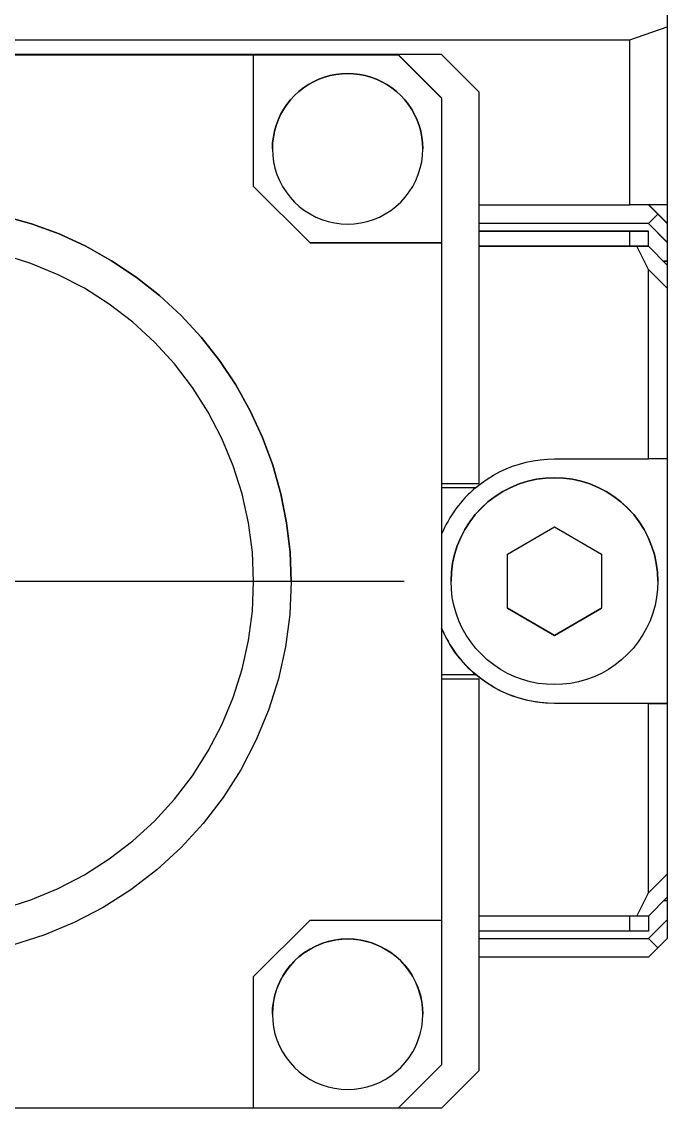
# Model space of a CAD drawing. Extents: x 0 to 701, y -8 to 617.
# Drawn here: x 316.73 to 333.89, y 281.85 to 310.73 of the extents above; entities that cross this region are included whole.
import ezdxf

# ---------------------------------------------------------------- set-up
doc = ezdxf.new("R2010")
doc.units = 0
doc.header["$LTSCALE"] = 0.5
doc.linetypes.add('CENTER', pattern=[50.8, 31.75, -6.35, 6.35, -6.35])
doc.layers.add('MSM_CENTER', color=1, linetype='CENTER')
doc.layers.add('MSM_CONTINUOUS', color=7, linetype='CONTINUOUS')

msp = doc.modelspace()

# ---------------------------------------------------------------- linework, layer by layer
at = {"layer": 'MSM_CENTER'}
msp.add_line((326.893841, 295.84726), (300.893841, 295.84726), dxfattribs=at)
at = {"layer": 'MSM_CONTINUOUS'}
for p, q in [((333.893841, 334.874067), (333.893841, 286.364014)), ((332.893841, 310.244521), (333.893841, 310.588985)), ((294.893841, 310.244521), (332.893841, 310.244521)), ((332.893841, 305.863945), (332.893841, 310.244521)), ((305.493841, 309.858817), (322.293841, 309.858817)), ((322.293841, 309.858817), (322.793841, 309.858749)), ((322.793841, 309.858749), (322.793841, 309.856287)), ((301.048609, 309.855877), (326.739074, 309.855876)), ((326.739074, 309.854919), (301.048609, 309.854919)), ((326.739074, 309.849858), (301.048609, 309.849858)), ((304.893841, 309.848832), (322.893841, 309.848832)), ((327.893841, 309.856287), (322.793841, 309.856287)), ((322.893841, 306.348832), (322.893841, 309.849106)), ((322.893841, 309.849106), (326.739074, 309.849106)), ((326.739074, 309.855876), (326.739074, 309.854926)), ((326.739074, 309.855876), (327.893841, 308.701109)), ((327.893841, 309.855876), (326.739074, 309.855876)), ((326.739074, 309.854919), (326.739074, 309.849865)), ((327.893841, 308.700152), (326.739074, 309.854919)), ((326.739074, 309.849858), (326.739074, 309.849106)), ((327.893841, 308.695091), (326.739074, 309.849858)), ((326.739074, 309.849106), (327.893841, 308.694338)), ((327.893841, 309.855876), (327.893841, 309.856287)), ((327.893841, 309.856287), (328.893841, 308.856287)), ((328.893841, 308.855876), (327.893841, 309.855876)), ((324.775807, 309.251219), (324.926951, 309.293846)), ((324.926951, 309.293641), (324.775807, 309.251014)), ((324.926951, 309.293846), (325.080972, 309.324483)), ((325.080972, 309.324277), (324.926951, 309.293641)), ((325.080972, 309.324483), (325.236923, 309.342941)), ((325.236923, 309.342735), (325.080972, 309.324277)), ((325.236923, 309.342941), (325.393841, 309.349106)), ((325.393841, 309.348901), (325.236923, 309.342735)), ((325.393841, 309.349106), (325.550759, 309.342941)), ((325.550759, 309.342735), (325.393841, 309.348901)), ((325.550759, 309.342941), (325.70671, 309.324483)), ((325.70671, 309.324277), (325.550759, 309.342735)), ((325.70671, 309.324483), (325.860732, 309.293846)), ((325.860732, 309.293641), (325.70671, 309.324277)), ((325.860732, 309.293846), (326.011875, 309.251219)), ((326.011875, 309.251014), (325.860732, 309.293641)), ((324.218271, 308.96714), (324.348844, 309.054386)), ((324.348844, 309.054181), (324.218271, 308.966935)), ((324.348844, 309.054386), (324.48586, 309.131119)), ((324.48586, 309.130914), (324.348844, 309.054181)), ((324.48586, 309.131119), (324.628474, 309.196865)), ((324.628474, 309.19666), (324.48586, 309.130914)), ((324.628474, 309.196865), (324.775807, 309.251219)), ((324.775807, 309.251014), (324.628474, 309.19666)), ((326.011875, 309.251219), (326.159208, 309.196865)), ((326.159208, 309.19666), (326.011875, 309.251014)), ((326.159208, 309.196865), (326.301822, 309.131119)), ((326.301822, 309.130914), (326.159208, 309.19666)), ((326.301822, 309.131119), (326.438838, 309.054386)), ((326.438838, 309.054181), (326.301822, 309.130914)), ((326.438838, 309.054386), (326.569412, 308.96714)), ((326.569412, 308.966935), (326.438838, 309.054181)), ((323.873029, 308.648002), (323.979628, 308.763319)), ((323.979628, 308.763114), (323.873029, 308.647797)), ((323.979628, 308.763319), (324.094945, 308.869918)), ((324.094945, 308.869713), (323.979628, 308.763114)), ((324.094945, 308.869918), (324.218271, 308.96714)), ((324.218271, 308.966935), (324.094945, 308.869713)), ((326.569412, 308.96714), (326.692737, 308.869918)), ((326.692737, 308.869713), (326.569412, 308.966935)), ((326.692737, 308.869918), (326.808055, 308.763319)), ((326.808055, 308.763114), (326.692737, 308.869713)), ((326.808055, 308.763319), (326.914653, 308.648002)), ((326.914653, 308.647797), (326.808055, 308.763114)), ((328.893841, 298.455877), (328.893841, 308.856287)), ((323.688561, 308.394103), (323.775807, 308.524676)), ((323.775807, 308.524471), (323.688561, 308.393898)), ((323.775807, 308.524676), (323.873029, 308.648002)), ((323.873029, 308.647797), (323.775807, 308.524471)), ((326.914653, 308.648002), (327.011875, 308.524676)), ((327.011875, 308.524471), (326.914653, 308.647797)), ((327.011875, 308.524676), (327.099122, 308.394103)), ((327.099122, 308.393898), (327.011875, 308.524471)), ((327.893841, 308.701109), (327.893841, 308.700158)), ((327.893841, 308.695091), (327.893841, 283.003874)), ((323.546082, 308.114473), (323.611828, 308.257087)), ((323.611828, 308.256882), (323.546082, 308.114268)), ((323.611828, 308.257087), (323.688561, 308.394103)), ((323.688561, 308.393898), (323.611828, 308.256882)), ((327.099122, 308.394103), (327.175854, 308.257087)), ((327.175854, 308.256882), (327.099122, 308.393898)), ((327.175854, 308.257087), (327.2416, 308.114473)), ((327.2416, 308.114268), (327.175854, 308.256882)), ((323.449101, 307.815997), (323.491728, 307.96714)), ((323.491728, 307.966935), (323.449101, 307.815791)), ((323.491728, 307.96714), (323.546082, 308.114473)), ((323.546082, 308.114268), (323.491728, 307.966935)), ((327.2416, 308.114473), (327.295954, 307.96714)), ((327.295954, 307.966935), (327.2416, 308.114268)), ((327.295954, 307.96714), (327.338581, 307.815997)), ((327.338581, 307.815791), (327.295954, 307.966935)), ((323.400007, 307.506024), (323.418465, 307.661975)), ((323.418465, 307.66177), (323.400007, 307.505819)), ((323.418465, 307.661975), (323.449101, 307.815997)), ((323.449101, 307.815791), (323.418465, 307.66177)), ((327.338581, 307.815997), (327.369218, 307.661975)), ((327.369218, 307.66177), (327.338581, 307.815791)), ((327.369218, 307.661975), (327.387676, 307.506024)), ((327.387676, 307.505819), (327.369218, 307.66177)), ((323.393841, 307.349106), (323.400007, 307.506024)), ((323.400007, 307.505819), (323.393841, 307.348901)), ((323.393841, 307.348901), (323.393841, 307.349106)), ((323.393841, 307.348901), (323.401452, 307.174589)), ((327.386231, 307.174589), (327.393841, 307.348901)), ((327.387676, 307.506024), (327.393841, 307.349106)), ((327.393841, 307.348901), (327.387676, 307.505819)), ((327.393841, 307.349106), (327.393841, 307.348901)), ((323.401452, 307.174589), (323.424226, 307.001604)), ((323.424226, 307.001604), (323.46199, 306.831263)), ((327.325693, 306.831263), (327.363457, 307.001604)), ((327.363457, 307.001604), (327.386231, 307.174589)), ((323.46199, 306.831263), (323.514456, 306.66486)), ((327.273227, 306.66486), (327.325693, 306.831263)), ((323.514456, 306.66486), (323.581226, 306.503664)), ((323.581226, 306.503664), (323.66179, 306.348901)), ((327.125892, 306.348901), (327.206457, 306.503664)), ((327.206457, 306.503664), (327.273227, 306.66486)), ((322.893841, 306.349106), (324.393841, 304.849106)), ((324.393841, 304.848832), (322.893841, 306.348832)), ((323.66179, 306.348901), (323.755537, 306.201748)), ((323.755537, 306.201748), (323.861752, 306.063326)), ((326.92593, 306.063326), (327.032145, 306.201748)), ((327.032145, 306.201748), (327.125892, 306.348901)), ((323.861752, 306.063326), (323.979628, 305.934687)), ((323.979628, 305.934687), (324.108266, 305.816812)), ((324.108266, 305.816812), (324.246688, 305.710597)), ((326.540994, 305.710597), (326.679416, 305.816812)), ((326.679416, 305.816812), (326.808055, 305.934687)), ((326.808055, 305.934687), (326.92593, 306.063326)), ((328.893841, 305.863945), (332.893841, 305.863945)), ((333.893841, 305.864082), (332.893841, 305.863945)), ((333.393841, 305.864014), (333.643841, 305.61398)), ((333.643841, 305.619382), (333.399176, 305.864015)), ((316.984011, 305.358509), (316.228295, 305.571643)), ((316.228295, 305.570959), (316.984011, 305.357825)), ((324.246688, 305.710597), (324.393841, 305.61685)), ((324.393841, 305.61685), (324.548605, 305.536285)), ((324.548605, 305.536285), (324.709801, 305.469516)), ((326.077882, 305.469516), (326.239078, 305.536285)), ((326.239078, 305.536285), (326.393841, 305.61685)), ((326.393841, 305.61685), (326.540994, 305.710597)), ((333.643841, 305.61398), (333.393841, 305.363945)), ((333.643841, 305.619382), (333.893841, 305.369348)), ((333.893841, 305.364014), (333.643841, 305.61398)), ((317.720676, 305.086739), (316.984011, 305.358509)), ((316.984011, 305.357825), (317.720676, 305.086055)), ((324.709801, 305.469516), (324.876203, 305.417049)), ((324.876203, 305.417049), (325.046545, 305.379285)), ((325.046545, 305.379285), (325.21953, 305.356511)), ((325.21953, 305.356511), (325.393841, 305.348901)), ((325.393841, 305.348901), (325.568153, 305.356511)), ((325.568153, 305.356511), (325.741138, 305.379285)), ((325.741138, 305.379285), (325.911479, 305.417049)), ((325.911479, 305.417049), (326.077882, 305.469516)), ((333.393841, 305.363945), (328.893841, 305.363945)), ((333.393841, 305.360936), (328.893841, 305.360936)), ((333.393841, 305.360936), (333.393841, 305.363945)), ((333.393841, 305.363945), (333.893841, 304.863945)), ((333.893841, 304.860936), (333.393841, 305.360936)), ((318.433746, 304.758009), (317.720676, 305.086739)), ((317.720676, 305.086055), (318.433746, 304.757325)), ((332.893841, 305.160895), (328.893841, 305.160895)), ((328.893841, 305.160111), (329.464742, 305.160168)), ((328.893841, 305.16007), (328.981866, 305.160084)), ((328.981866, 305.159737), (328.893841, 305.159751)), ((328.994507, 305.159696), (328.893841, 305.159709)), ((328.893841, 305.158844), (332.893841, 305.158844)), ((328.981866, 305.160084), (329.0692, 305.160097)), ((329.07399, 305.159724), (328.981866, 305.159737)), ((329.101321, 305.159684), (328.994507, 305.159696)), ((329.0692, 305.160097), (329.162355, 305.160108)), ((329.172545, 305.159711), (329.07399, 305.159724)), ((329.213814, 305.159673), (329.101321, 305.159684)), ((329.162355, 305.160108), (329.260922, 305.160119)), ((329.277049, 305.1597), (329.172545, 305.159711)), ((329.331493, 305.159663), (329.213814, 305.159673)), ((329.260922, 305.160119), (329.364467, 305.160129)), ((329.386995, 305.15969), (329.277049, 305.1597)), ((329.45384, 305.159654), (329.331493, 305.159663)), ((329.364467, 305.160129), (329.472536, 305.160138)), ((329.501845, 305.159681), (329.386995, 305.15969)), ((329.474657, 305.159943), (329.443841, 305.15991)), ((329.443841, 305.15991), (329.474657, 305.159878)), ((329.580317, 305.159646), (329.45384, 305.159654)), ((329.464742, 305.160168), (330.133495, 305.160195)), ((329.472536, 305.160138), (329.584654, 305.160146)), ((330.153841, 305.159943), (329.474657, 305.159943)), ((329.474657, 305.159878), (330.153841, 305.159878)), ((329.621042, 305.159673), (329.501845, 305.159681)), ((329.710369, 305.159639), (329.580317, 305.159646)), ((329.584654, 305.160146), (329.700327, 305.160152)), ((329.744003, 305.159666), (329.621042, 305.159673)), ((329.700327, 305.160152), (329.819048, 305.160158)), ((329.843424, 305.159633), (329.710369, 305.159639)), ((329.87013, 305.159661), (329.744003, 305.159666)), ((329.819048, 305.160158), (329.940294, 305.160163)), ((329.978898, 305.159629), (329.843424, 305.159633)), ((329.998809, 305.159656), (329.87013, 305.159661)), ((329.940294, 305.160163), (330.063534, 305.160166)), ((330.116196, 305.159626), (329.978898, 305.159629)), ((330.129412, 305.159653), (329.998809, 305.159656)), ((330.063534, 305.160166), (330.188225, 305.160169)), ((330.254713, 305.159624), (330.116196, 305.159626)), ((330.261304, 305.159651), (330.129412, 305.159653)), ((330.133495, 305.160195), (330.28261, 305.160197)), ((330.633841, 305.160036), (330.153841, 305.160036)), ((330.153841, 305.159785), (330.633841, 305.159785)), ((330.188225, 305.160169), (330.31382, 305.16017)), ((330.393841, 305.159623), (330.254713, 305.159624)), ((330.526379, 305.159651), (330.261304, 305.159651)), ((330.28261, 305.160197), (330.432289, 305.160198)), ((330.532041, 305.159624), (330.393841, 305.159623)), ((330.432289, 305.160198), (330.581774, 305.160197)), ((330.473862, 305.16017), (330.599457, 305.160169)), ((330.65827, 305.159653), (330.526379, 305.159651)), ((330.669641, 305.159626), (330.532041, 305.159624)), ((330.581774, 305.160197), (330.730303, 305.160194)), ((330.599457, 305.160169), (330.724148, 305.160166)), ((331.313026, 305.159943), (330.633841, 305.159943)), ((330.633841, 305.159878), (331.313026, 305.159878)), ((330.788873, 305.159656), (330.65827, 305.159653)), ((330.806046, 305.159629), (330.669641, 305.159626)), ((330.724148, 305.160166), (330.847388, 305.160163)), ((330.730303, 305.160194), (330.877123, 305.16019)), ((330.917552, 305.159661), (330.788873, 305.159656)), ((330.940664, 305.159633), (330.806046, 305.159629)), ((330.847388, 305.160163), (330.968635, 305.160158)), ((330.877123, 305.16019), (331.021487, 305.160185)), ((331.04368, 305.159666), (330.917552, 305.159661)), ((331.07291, 305.159639), (330.940664, 305.159633)), ((330.968635, 305.160158), (331.087356, 305.160152)), ((331.021487, 305.160185), (331.162661, 305.160178)), ((331.166641, 305.159673), (331.04368, 305.159666)), ((331.202213, 305.159645), (331.07291, 305.159639)), ((331.087356, 305.160152), (331.203029, 305.160146)), ((331.162661, 305.160178), (331.299928, 305.16017)), ((331.285837, 305.159681), (331.166641, 305.159673)), ((331.328011, 305.159653), (331.202213, 305.159645)), ((331.203029, 305.160146), (331.315146, 305.160138)), ((331.400688, 305.15969), (331.285837, 305.159681)), ((331.299928, 305.16017), (331.886002, 305.160113)), ((331.343841, 305.15991), (331.313026, 305.159943)), ((331.313026, 305.159878), (331.343841, 305.15991)), ((331.315146, 305.160138), (331.423215, 305.160129)), ((331.449759, 305.159662), (331.328011, 305.159653)), ((331.510633, 305.1597), (331.400688, 305.15969)), ((331.423215, 305.160129), (331.52676, 305.160119)), ((331.566928, 305.159672), (331.449759, 305.159662)), ((331.615138, 305.159711), (331.510633, 305.1597)), ((331.52676, 305.160119), (331.625327, 305.160108)), ((331.679012, 305.159683), (331.566928, 305.159672)), ((331.713692, 305.159723), (331.615138, 305.159711)), ((331.625327, 305.160108), (331.718482, 305.160097)), ((331.785524, 305.159695), (331.679012, 305.159683)), ((331.805816, 305.159737), (331.713692, 305.159723)), ((331.718482, 305.160097), (331.805816, 305.160084)), ((331.886002, 305.159708), (331.785524, 305.159695)), ((331.805816, 305.160084), (331.880797, 305.160072)), ((331.880797, 305.159749), (331.805816, 305.159737)), ((331.880797, 305.160072), (331.95023, 305.160059)), ((331.95023, 305.159761), (331.880797, 305.159749)), ((331.886002, 305.160113), (331.978905, 305.160099)), ((331.978874, 305.159722), (331.886002, 305.159708)), ((331.95023, 305.160059), (332.013858, 305.160046)), ((332.013858, 305.159775), (331.95023, 305.159761)), ((332.065045, 305.159736), (331.978874, 305.159722)), ((331.978905, 305.160099), (332.065103, 305.160084)), ((332.013858, 305.160046), (332.071442, 305.160032)), ((332.071442, 305.159788), (332.013858, 305.159775)), ((332.144151, 305.159752), (332.065045, 305.159736)), ((332.065103, 305.160084), (332.14423, 305.160069)), ((332.071442, 305.160032), (332.122768, 305.160018)), ((332.122768, 305.159803), (332.071442, 305.159788)), ((332.122768, 305.160018), (332.167644, 305.160004)), ((332.167644, 305.159817), (332.122768, 305.159803)), ((332.215857, 305.159768), (332.144151, 305.159752)), ((332.14423, 305.160069), (332.215952, 305.160053)), ((332.167644, 305.160004), (332.205903, 305.159989)), ((332.205903, 305.159832), (332.167644, 305.159817)), ((332.205903, 305.159989), (332.237403, 305.159973)), ((332.237403, 305.159848), (332.205903, 305.159832)), ((332.279861, 305.159784), (332.215857, 305.159768)), ((332.215952, 305.160053), (332.279966, 305.160037)), ((332.237403, 305.159973), (332.262026, 305.159958)), ((332.262026, 305.159863), (332.237403, 305.159848)), ((332.262026, 305.159958), (332.279679, 305.159942)), ((332.279679, 305.159879), (332.262026, 305.159863)), ((332.279679, 305.159942), (332.290297, 305.159926)), ((332.290297, 305.159895), (332.279679, 305.159879)), ((332.335891, 305.159801), (332.279861, 305.159784)), ((332.279966, 305.160037), (332.336, 305.16002)), ((332.290297, 305.159926), (332.293841, 305.15991)), ((332.293841, 305.15991), (332.290297, 305.159895)), ((332.293841, 305.159788), (332.293841, 305.15991)), ((332.383711, 305.159819), (332.335891, 305.159801)), ((332.336, 305.16002), (332.383818, 305.160002)), ((332.423119, 305.159837), (332.383711, 305.159819)), ((332.383818, 305.160002), (332.423217, 305.159984)), ((332.453947, 305.159855), (332.423119, 305.159837)), ((332.423217, 305.159984), (332.454031, 305.159966)), ((332.476067, 305.159873), (332.453947, 305.159855)), ((332.454031, 305.159966), (332.476129, 305.159948)), ((332.489384, 305.159892), (332.476067, 305.159873)), ((332.476129, 305.159948), (332.489418, 305.159929)), ((332.493841, 305.15991), (332.489384, 305.159892)), ((332.489418, 305.159929), (332.493841, 305.15991)), ((333.393841, 305.160827), (332.893841, 305.160895)), ((332.893841, 305.158844), (333.393841, 305.158912)), ((332.893841, 304.758817), (332.893841, 305.158844)), ((333.393841, 304.758012), (333.393841, 305.160827)), ((319.118827, 304.374345), (318.433746, 304.758009)), ((318.433746, 304.757325), (319.118827, 304.373661)), ((324.393841, 304.848832), (324.393841, 304.849106)), ((324.393841, 304.849106), (327.893841, 304.849106)), ((327.893841, 304.848832), (324.393841, 304.848832)), ((333.393841, 304.758817), (328.893841, 304.758817)), ((328.893841, 304.757928), (333.087654, 304.757928)), ((333.087654, 304.757928), (333.393841, 304.758012)), ((333.393841, 304.145556), (333.087654, 304.757928)), ((333.393841, 304.758817), (333.893841, 304.258817)), ((333.393841, 304.758012), (333.893841, 304.25808)), ((316.972023, 304.304356), (316.223213, 304.540455)), ((319.771694, 303.938113), (319.118827, 304.374345)), ((319.118827, 304.373661), (319.771694, 303.937429)), ((317.697406, 304.003893), (316.972023, 304.304356)), ((333.393841, 299.107929), (333.393841, 304.145556)), ((333.893841, 303.645624), (333.393841, 304.145556)), ((333.791722, 304.360936), (333.893841, 304.360936)), ((333.893841, 304.358816), (333.793842, 304.358816)), ((318.393841, 303.641351), (317.697406, 304.003893)), ((320.388322, 303.452003), (319.771694, 303.938113)), ((319.771694, 303.937429), (320.388322, 303.451319)), ((319.056029, 303.219491), (318.393841, 303.641351)), ((319.67893, 302.741523), (319.056029, 303.219491)), ((320.964909, 302.919011), (320.388322, 303.452003)), ((320.388322, 303.451319), (320.964909, 302.918327)), ((320.257802, 302.211084), (319.67893, 302.741523)), ((321.497901, 302.342424), (320.964909, 302.919011)), ((320.964909, 302.918327), (321.497901, 302.34174)), ((320.788241, 301.632211), (320.257802, 302.211084)), ((321.984011, 301.725796), (321.497901, 302.342424)), ((321.497901, 302.34174), (321.984011, 301.725112)), ((321.26621, 301.009311), (320.788241, 301.632211)), ((322.420243, 301.072929), (321.984011, 301.725796)), ((321.984011, 301.725112), (322.420243, 301.072245)), ((321.68807, 300.347123), (321.26621, 301.009311)), ((322.803906, 300.387848), (322.420243, 301.072929)), ((322.420243, 301.072245), (322.803906, 300.387164)), ((322.050611, 299.650687), (321.68807, 300.347123)), ((323.132637, 299.674778), (322.803906, 300.387848)), ((322.803906, 300.387164), (323.132637, 299.674094)), ((322.351075, 298.925304), (322.050611, 299.650687)), ((323.404406, 298.938113), (323.132637, 299.674778)), ((323.132637, 299.674094), (323.404406, 298.937429)), ((322.587174, 298.176494), (322.351075, 298.925304)), ((323.61754, 298.182397), (323.404406, 298.938113)), ((323.404406, 298.937429), (323.61754, 298.181713)), ((329.606442, 298.842071), (329.782153, 298.911886)), ((329.782153, 298.911886), (329.961627, 298.971364)), ((329.961627, 298.971364), (330.144255, 299.020305)), ((330.144255, 299.020305), (330.32942, 299.058543)), ((330.32942, 299.058543), (330.516496, 299.085949)), ((330.516496, 299.085949), (330.704849, 299.102429)), ((330.704849, 299.102429), (330.893841, 299.107929)), ((330.893841, 299.107929), (333.393841, 299.107929)), ((333.893841, 299.107998), (333.393841, 299.107929)), ((329.107756, 298.573145), (329.268672, 298.672414)), ((329.268672, 298.672414), (329.435089, 298.762157)), ((329.435089, 298.762157), (329.606442, 298.842071)), ((330.654163, 298.597943), (330.416309, 298.566629)), ((330.416309, 298.566219), (330.654163, 298.597533)), ((330.893841, 298.608408), (330.654163, 298.597943)), ((330.654163, 298.597533), (330.893841, 298.607998)), ((331.133519, 298.597943), (330.893841, 298.608408)), ((330.893841, 298.607998), (331.133519, 298.597533)), ((331.371374, 298.566629), (331.133519, 298.597943)), ((331.133519, 298.597533), (331.371374, 298.566219)), ((327.893841, 298.455877), (328.893841, 298.455877)), ((327.893841, 298.347406), (328.804582, 298.347406)), ((328.804582, 298.347406), (328.952884, 298.464687)), ((328.952884, 298.464687), (329.107756, 298.573145)), ((329.731641, 298.350754), (329.518841, 298.239978)), ((329.518841, 298.239567), (329.731641, 298.350344)), ((329.953286, 298.442563), (329.731641, 298.350754)), ((329.731641, 298.350344), (329.953286, 298.442152)), ((330.182089, 298.514704), (329.953286, 298.442563)), ((329.953286, 298.442152), (330.182089, 298.514294)), ((330.416309, 298.566629), (330.182089, 298.514704)), ((330.182089, 298.514294), (330.416309, 298.566219)), ((331.605594, 298.514704), (331.371374, 298.566629)), ((331.371374, 298.566219), (331.605594, 298.514294)), ((331.834397, 298.442563), (331.605594, 298.514704)), ((331.605594, 298.514294), (331.834397, 298.442152)), ((332.056041, 298.350754), (331.834397, 298.442563)), ((331.834397, 298.442152), (332.056041, 298.350344)), ((332.268841, 298.239978), (332.056041, 298.350754)), ((332.056041, 298.350344), (332.268841, 298.239567)), ((322.757111, 297.409956), (322.587174, 298.176494)), ((323.770725, 297.412288), (323.61754, 298.182397)), ((323.61754, 298.181713), (323.770725, 297.411604)), ((329.316506, 298.111076), (329.126175, 297.96503)), ((329.126175, 297.96462), (329.316506, 298.110666)), ((329.518841, 298.239978), (329.316506, 298.111076)), ((329.316506, 298.110666), (329.518841, 298.239567)), ((332.471176, 298.111076), (332.268841, 298.239978)), ((332.268841, 298.239567), (332.471176, 298.110666)), ((332.661507, 297.96503), (332.471176, 298.111076)), ((332.471176, 298.110666), (332.661507, 297.96462)), ((328.949298, 297.802952), (328.787219, 297.626074)), ((328.787219, 297.625664), (328.949298, 297.802541)), ((329.126175, 297.96503), (328.949298, 297.802952)), ((328.949298, 297.802541), (329.126175, 297.96462)), ((332.838385, 297.802952), (332.661507, 297.96503)), ((332.661507, 297.96462), (332.838385, 297.802541)), ((333.000463, 297.626074), (332.838385, 297.802952)), ((332.838385, 297.802541), (333.000463, 297.625664)), ((328.787219, 297.626074), (328.641173, 297.435743)), ((328.641173, 297.435333), (328.787219, 297.625664)), ((333.146509, 297.435743), (333.000463, 297.626074)), ((333.000463, 297.625664), (333.146509, 297.435333)), ((322.859593, 296.631524), (322.757111, 297.409956)), ((323.863015, 296.632534), (323.770725, 297.412288)), ((323.770725, 297.411604), (323.863015, 296.63185)), ((328.512271, 297.233408), (328.401495, 297.020608)), ((328.401495, 297.020198), (328.512271, 297.232998)), ((328.641173, 297.435743), (328.512271, 297.233408)), ((328.512271, 297.232998), (328.641173, 297.435333)), ((329.643841, 296.579685), (330.893841, 297.301373)), ((330.893841, 297.301373), (332.143841, 296.579685)), ((333.275411, 297.233408), (333.146509, 297.435743)), ((333.146509, 297.435333), (333.275411, 297.232998)), ((333.386188, 297.020608), (333.275411, 297.233408)), ((333.275411, 297.232998), (333.386188, 297.020198)), ((328.401495, 297.020608), (328.309686, 296.798963)), ((328.309686, 296.798553), (328.401495, 297.020198)), ((333.477996, 296.798963), (333.386188, 297.020608)), ((333.386188, 297.020198), (333.477996, 296.798553)), ((322.893841, 295.847123), (322.859593, 296.631524)), ((323.893841, 295.847943), (323.863015, 296.632534)), ((323.863015, 296.63185), (323.893841, 295.84726)), ((328.309686, 296.798963), (328.237545, 296.57016)), ((328.237545, 296.56975), (328.309686, 296.798553)), ((329.643841, 295.13631), (329.643841, 296.579685)), ((332.143841, 296.579685), (332.143841, 295.13631)), ((333.550137, 296.57016), (333.477996, 296.798963)), ((333.477996, 296.798553), (333.550137, 296.56975)), ((328.18562, 296.33594), (328.154306, 296.098086)), ((328.154306, 296.097676), (328.18562, 296.33553)), ((328.237545, 296.57016), (328.18562, 296.33594)), ((328.18562, 296.33553), (328.237545, 296.56975)), ((333.602062, 296.33594), (333.550137, 296.57016)), ((333.550137, 296.56975), (333.602062, 296.33553)), ((333.633377, 296.098086), (333.602062, 296.33594)), ((333.602062, 296.33553), (333.633377, 296.097676)), ((328.154306, 296.098086), (328.143841, 295.858408)), ((328.143841, 295.857998), (328.154306, 296.097676)), ((333.643841, 295.858408), (333.633377, 296.098086)), ((333.633377, 296.097676), (333.643841, 295.857998)), ((322.859593, 295.062721), (322.893841, 295.847123)), ((323.893841, 295.84726), (323.855788, 294.975702)), ((323.893841, 295.84726), (323.893841, 295.847943)), ((328.143841, 295.858408), (328.143841, 295.857998)), ((328.152319, 295.642235), (328.143841, 295.857998)), ((333.643841, 295.857998), (333.635364, 295.642235)), ((333.643841, 295.857998), (333.643841, 295.858408)), ((328.177698, 295.427803), (328.152319, 295.642235)), ((328.219824, 295.216023), (328.177698, 295.427803)), ((333.609984, 295.427803), (333.567858, 295.216023)), ((333.635364, 295.642235), (333.609984, 295.427803)), ((328.278436, 295.008201), (328.219824, 295.216023)), ((329.643841, 295.136488), (330.893841, 294.4148)), ((330.893841, 294.414622), (329.643841, 295.13631)), ((330.893841, 294.4148), (332.143841, 295.136488)), ((332.143841, 295.13631), (330.893841, 294.414622)), ((333.567858, 295.216023), (333.509247, 295.008201)), ((322.757111, 294.284289), (322.859593, 295.062721)), ((323.855788, 294.975702), (323.741919, 294.110778)), ((328.353172, 294.805618), (328.278436, 295.008201)), ((333.509247, 295.008201), (333.43451, 294.805618)), ((327.993734, 294.39148), (327.893841, 294.608408)), ((328.443573, 294.609524), (328.353172, 294.805618)), ((328.549081, 294.421127), (328.443573, 294.609524)), ((333.344109, 294.609524), (333.238602, 294.421127)), ((333.43451, 294.805618), (333.344109, 294.609524)), ((322.587174, 293.517751), (322.757111, 294.284289)), ((328.109286, 294.182474), (327.993734, 294.39148)), ((328.669044, 294.241588), (328.549081, 294.421127)), ((330.893841, 294.414622), (330.893841, 294.4148)), ((333.238602, 294.421127), (333.118638, 294.241588)), ((323.741919, 294.110778), (323.553099, 293.259069)), ((328.239875, 293.982517), (328.109286, 294.182474)), ((328.384795, 293.792691), (328.239875, 293.982517)), ((328.802725, 294.072016), (328.669044, 294.241588)), ((328.949298, 293.913454), (328.802725, 294.072016)), ((332.984958, 294.072015), (332.838385, 293.913454)), ((333.118638, 294.241588), (332.984958, 294.072015)), ((328.543264, 293.614018), (328.384795, 293.792691)), ((329.107859, 293.766881), (328.949298, 293.913454)), ((329.277432, 293.633201), (329.107859, 293.766881)), ((332.679823, 293.766881), (332.510251, 293.633201)), ((332.838385, 293.913454), (332.679823, 293.766881)), ((322.351075, 292.768942), (322.587174, 293.517751)), ((328.714425, 293.447465), (328.543264, 293.614018)), ((328.897355, 293.293931), (328.714425, 293.447465)), ((329.45697, 293.513237), (329.277432, 293.633201)), ((329.645367, 293.40773), (329.45697, 293.513237)), ((329.841462, 293.317329), (329.645367, 293.40773)), ((332.142315, 293.40773), (331.946221, 293.317329)), ((332.330712, 293.513237), (332.142315, 293.40773)), ((332.510251, 293.633201), (332.330712, 293.513237)), ((323.553099, 293.259069), (323.290767, 292.427058)), ((328.804584, 293.36845), (327.893841, 293.36845)), ((327.893841, 293.257928), (328.893841, 293.257928)), ((328.893841, 293.255877), (327.893841, 293.255877)), ((328.952886, 293.25117), (328.804584, 293.36845)), ((328.893841, 282.855877), (328.893841, 293.257928)), ((329.091066, 293.154245), (328.897355, 293.293931)), ((329.107758, 293.142712), (328.952886, 293.25117)), ((329.294511, 293.02916), (329.091066, 293.154245)), ((329.268674, 293.043443), (329.107758, 293.142712)), ((330.044044, 293.242592), (329.841462, 293.317329)), ((330.251866, 293.18398), (330.044044, 293.242592)), ((330.463646, 293.141855), (330.251866, 293.18398)), ((330.678079, 293.116475), (330.463646, 293.141855)), ((330.893841, 293.107998), (330.678079, 293.116475)), ((331.109604, 293.116475), (330.893841, 293.107998)), ((331.324036, 293.141855), (331.109604, 293.116475)), ((331.535816, 293.18398), (331.324036, 293.141855)), ((331.743638, 293.242592), (331.535816, 293.18398)), ((331.946221, 293.317329), (331.743638, 293.242592)), ((329.43509, 292.9537), (329.268674, 293.043443)), ((329.506592, 292.919354), (329.294511, 293.02916)), ((329.606444, 292.873786), (329.43509, 292.9537)), ((329.726165, 292.825417), (329.506592, 292.919354)), ((329.782155, 292.803972), (329.606444, 292.873786)), ((329.952043, 292.747859), (329.726165, 292.825417)), ((322.050611, 292.043558), (322.351075, 292.768942)), ((329.961628, 292.744494), (329.782155, 292.803972)), ((330.183006, 292.687097), (329.952043, 292.747859)), ((330.144256, 292.695553), (329.961628, 292.744494)), ((330.329421, 292.657315), (330.144256, 292.695553)), ((330.417808, 292.64346), (330.183006, 292.687097)), ((330.516497, 292.62991), (330.329421, 292.657315)), ((330.65518, 292.617183), (330.417808, 292.64346)), ((330.704849, 292.613429), (330.516497, 292.62991)), ((330.893841, 292.608408), (330.65518, 292.617183)), ((330.893841, 292.607929), (330.704849, 292.613429)), ((333.893841, 292.608408), (330.893841, 292.608408)), ((333.393841, 292.607929), (330.893841, 292.607929)), ((333.393841, 292.607929), (333.893841, 292.607998)), ((333.393841, 287.570299), (333.393841, 292.607929)), ((323.290767, 292.427058), (322.956919, 291.621077)), ((321.68807, 291.347123), (322.050611, 292.043558)), ((322.956919, 291.621077), (322.554095, 290.84726)), ((321.26621, 290.684935), (321.68807, 291.347123)), ((322.554095, 290.84726), (322.085362, 290.111495)), ((320.788241, 290.062034), (321.26621, 290.684935)), ((320.257802, 289.483162), (320.788241, 290.062034)), ((322.085362, 290.111495), (321.554286, 289.419383)), ((319.67893, 288.952723), (320.257802, 289.483162)), ((321.554286, 289.419383), (320.964909, 288.776192)), ((319.056029, 288.474754), (319.67893, 288.952723)), ((320.964909, 288.776192), (320.321717, 288.186815)), ((318.393841, 288.052894), (319.056029, 288.474754)), ((317.697405, 287.690353), (318.393841, 288.052894)), ((320.321717, 288.186815), (319.629605, 287.655739)), ((333.393841, 287.570299), (333.893841, 288.070367)), ((316.972022, 287.389889), (317.697405, 287.690353)), ((319.629605, 287.655739), (318.893841, 287.187006)), ((316.223213, 287.15379), (316.972022, 287.389889)), ((333.087655, 286.957926), (333.393841, 287.570299)), ((333.893841, 287.458078), (333.393841, 286.95801)), ((333.893841, 287.358816), (333.794593, 287.358816)), ((318.893841, 287.187006), (318.120024, 286.784182)), ((318.120024, 286.784182), (317.314043, 286.450333)), ((322.893841, 285.348833), (324.393841, 286.848833)), ((324.393841, 286.848833), (327.893841, 286.848833)), ((333.087655, 286.957926), (328.893841, 286.957926)), ((332.893841, 286.558844), (332.893841, 286.957926)), ((333.393841, 286.95801), (333.087655, 286.957926)), ((333.393841, 286.95801), (333.393841, 286.558912)), ((333.393841, 286.360936), (333.893841, 286.860936)), ((332.893841, 286.558844), (328.893841, 286.558844)), ((333.393841, 286.558912), (332.893841, 286.558844)), ((317.314043, 286.450333), (316.482032, 286.188001)), ((324.48586, 286.131119), (324.628474, 286.196865)), ((324.709801, 286.228286), (324.548605, 286.161517)), ((324.628474, 286.196865), (324.775807, 286.251219)), ((324.876203, 286.280753), (324.709801, 286.228286)), ((324.775807, 286.251219), (324.92695, 286.293846)), ((325.046545, 286.318516), (324.876203, 286.280753)), ((324.92695, 286.293846), (325.080972, 286.324483)), ((325.21953, 286.34129), (325.046545, 286.318516)), ((325.080972, 286.324483), (325.236923, 286.342941)), ((325.393841, 286.348901), (325.21953, 286.34129)), ((325.236923, 286.342941), (325.393841, 286.349106)), ((325.393841, 286.349106), (325.550759, 286.342941)), ((325.568153, 286.34129), (325.393841, 286.348901)), ((325.550759, 286.342941), (325.70671, 286.324483)), ((325.741137, 286.318516), (325.568153, 286.34129)), ((325.70671, 286.324483), (325.860732, 286.293846)), ((325.911479, 286.280753), (325.741137, 286.318516)), ((325.860732, 286.293846), (326.011875, 286.251219)), ((326.077881, 286.228286), (325.911479, 286.280753)), ((326.011875, 286.251219), (326.159208, 286.196865)), ((326.239078, 286.161517), (326.077881, 286.228286)), ((326.159208, 286.196865), (326.301822, 286.131119)), ((328.893841, 286.360936), (333.393841, 286.360936)), ((333.395346, 286.362441), (333.643841, 286.11398)), ((333.643841, 286.11398), (333.893841, 286.364014)), ((324.094945, 285.869918), (324.218271, 285.96714)), ((324.246688, 285.987205), (324.108266, 285.88099)), ((324.218271, 285.96714), (324.348844, 286.054386)), ((324.393841, 286.080952), (324.246688, 285.987205)), ((324.348844, 286.054386), (324.48586, 286.131119)), ((324.548605, 286.161517), (324.393841, 286.080952)), ((326.393841, 286.080952), (326.239078, 286.161517)), ((326.301822, 286.131119), (326.438838, 286.054386)), ((326.540994, 285.987205), (326.393841, 286.080952)), ((326.438838, 286.054386), (326.569412, 285.96714)), ((326.679416, 285.88099), (326.540994, 285.987205)), ((326.569412, 285.96714), (326.692737, 285.869918)), ((333.643841, 286.11398), (333.393841, 285.864014)), ((323.861752, 285.634476), (323.755537, 285.496054)), ((323.775807, 285.524677), (323.873029, 285.648002)), ((323.979628, 285.763115), (323.861752, 285.634476)), ((323.873029, 285.648002), (323.979628, 285.76332)), ((324.108266, 285.88099), (323.979628, 285.763115)), ((323.979628, 285.76332), (324.094945, 285.869918)), ((326.808055, 285.763114), (326.679416, 285.88099)), ((326.692737, 285.869918), (326.808055, 285.76332)), ((326.808055, 285.76332), (326.914653, 285.648002)), ((326.92593, 285.634476), (326.808055, 285.763114)), ((326.914653, 285.648002), (327.011875, 285.524677)), ((327.032145, 285.496054), (326.92593, 285.634476)), ((333.393841, 285.864014), (328.893841, 285.864014)), ((322.893841, 281.848833), (322.893841, 285.348833)), ((323.66179, 285.348901), (323.581226, 285.194137)), ((323.611828, 285.257087), (323.688561, 285.394103)), ((323.755537, 285.496054), (323.66179, 285.348901)), ((323.688561, 285.394103), (323.775807, 285.524677)), ((327.011875, 285.524677), (327.099121, 285.394103)), ((327.125892, 285.348901), (327.032145, 285.496054)), ((327.099121, 285.394103), (327.175854, 285.257087)), ((327.206457, 285.194137), (327.125892, 285.348901)), ((323.514456, 285.032941), (323.461989, 284.866539)), ((323.491728, 284.96714), (323.546082, 285.114473)), ((323.581226, 285.194137), (323.514456, 285.032941)), ((323.546082, 285.114473), (323.611828, 285.257087)), ((327.175854, 285.257087), (327.2416, 285.114473)), ((327.273226, 285.032941), (327.206457, 285.194137)), ((327.2416, 285.114473), (327.295954, 284.96714)), ((327.325693, 284.866539), (327.273226, 285.032941)), ((323.418464, 284.661975), (323.449101, 284.815997)), ((323.461989, 284.866539), (323.424226, 284.696197)), ((323.449101, 284.815997), (323.491728, 284.96714)), ((327.295954, 284.96714), (327.338581, 284.815997)), ((327.363457, 284.696197), (327.325693, 284.866539)), ((327.338581, 284.815997), (327.369218, 284.661975)), ((323.401452, 284.523212), (323.393841, 284.348901)), ((323.393841, 284.349106), (323.400006, 284.506024)), ((323.400006, 284.506024), (323.418464, 284.661975)), ((323.424226, 284.696197), (323.401452, 284.523212)), ((327.38623, 284.523212), (327.363457, 284.696197)), ((327.369218, 284.661975), (327.387676, 284.506024)), ((327.393841, 284.348901), (327.38623, 284.523212)), ((327.387676, 284.506024), (327.393841, 284.349106)), ((323.393841, 284.348901), (323.393841, 284.349106)), ((323.393841, 284.348901), (323.401452, 284.174589)), ((323.401452, 284.174589), (323.424226, 284.001605)), ((327.363457, 284.001605), (327.38623, 284.174589)), ((327.38623, 284.174589), (327.393841, 284.348901)), ((327.393841, 284.349106), (327.393841, 284.348901)), ((323.424226, 284.001605), (323.461989, 283.831263)), ((327.325693, 283.831263), (327.363457, 284.001605)), ((323.461989, 283.831263), (323.514456, 283.664861)), ((323.514456, 283.664861), (323.581225, 283.503664)), ((327.206457, 283.503664), (327.273226, 283.664861)), ((327.273226, 283.664861), (327.325693, 283.831263)), ((323.581225, 283.503664), (323.66179, 283.348901)), ((323.66179, 283.348901), (323.755537, 283.201748)), ((327.032145, 283.201748), (327.125892, 283.348901)), ((327.125892, 283.348901), (327.206457, 283.503664)), ((323.755537, 283.201748), (323.861752, 283.063326)), ((323.861752, 283.063326), (323.979628, 282.934687)), ((327.893841, 283.003874), (326.739074, 281.849106)), ((326.808055, 282.934687), (326.92593, 283.063326)), ((326.92593, 283.063326), (327.032145, 283.201748)), ((323.979628, 282.934687), (324.108266, 282.816812)), ((324.108266, 282.816812), (324.246688, 282.710597)), ((326.540994, 282.710597), (326.679416, 282.816812)), ((326.679416, 282.816812), (326.808055, 282.934687)), ((327.893841, 281.855877), (328.893841, 282.855877)), ((324.246688, 282.710597), (324.393841, 282.61685)), ((324.393841, 282.61685), (324.548605, 282.536285)), ((324.548605, 282.536285), (324.709801, 282.469516)), ((324.709801, 282.469516), (324.876203, 282.417049)), ((325.911479, 282.417049), (326.077881, 282.469516)), ((326.077881, 282.469516), (326.239078, 282.536285)), ((326.239078, 282.536285), (326.393841, 282.61685)), ((326.393841, 282.61685), (326.540994, 282.710597)), ((324.876203, 282.417049), (325.046545, 282.379285)), ((325.046545, 282.379285), (325.21953, 282.356512)), ((325.21953, 282.356512), (325.393841, 282.348901)), ((325.393841, 282.348901), (325.568153, 282.356512)), ((325.568153, 282.356512), (325.741137, 282.379285)), ((325.741137, 282.379285), (325.911479, 282.417049)), ((322.893841, 281.848833), (304.893841, 281.848833)), ((326.739074, 281.849106), (322.893841, 281.849106)), ((327.893841, 281.855877), (326.746449, 281.855877))]:
    msp.add_line(p, q, dxfattribs=at)
for centre, radius, start, end in [((330.892578, 295.858647), 3.248638, 129.995659, 157.387726), ((330.895084, 295.858631), 3.251337, 202.612321, 229.986635)]:
    msp.add_arc(centre, radius, start, end, dxfattribs=at)

doc.saveas('drawing.dxf')
